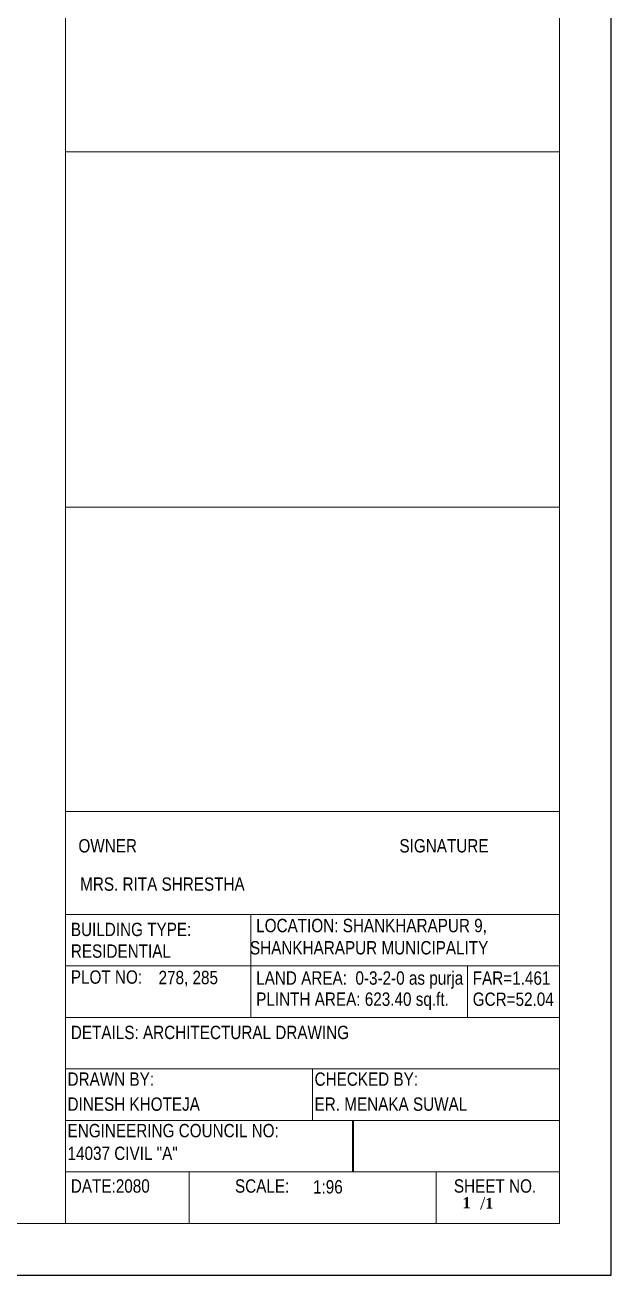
# Model space of a CAD drawing. Header units: inches. Extents: x 58262 to 68316, y -6134 to -3260.
# Drawn here: x 60912 to 61440, y -5508 to -4384 of the extents above; entities that cross this region are included whole.
import ezdxf

# ---------------------------------------------------------------- set-up
doc = ezdxf.new("R2010")
doc.units = ezdxf.units.IN
doc.header["$MEASUREMENT"] = 0
for name, color, linetype, lineweight in [('A-Wall', 250, 'Continuous', 40), ('ELE1', 3, 'Continuous', 9), ('Text', 7, 'Continuous', 9), ('Text 0.200', 122, 'Continuous', 20)]:
    doc.layers.add(name, color=color, linetype=linetype, lineweight=lineweight)
doc.styles.add('ordinary', font='ARIALN.TTF')
doc.styles.get("Standard").update_dxf_attribs({"font": 'times.ttf'})

msp = doc.modelspace()

# ---------------------------------------------------------------- linework, layer by layer
at = {"layer": 'A-Wall', "ltscale": 50}
msp.add_line((61207.39, -5368.72), (61207.39, -5415.03), dxfattribs=at)
at = {"layer": 'Defpoints'}
msp.add_lwpolyline([(61439.74, -3259.7), (58262.14, -3259.7), (58262.14, -5507.67), (61439.74, -5507.67)], close=True, dxfattribs=at)
at = {"layer": 'ELE1'}
for p, q in [((60948.77, -5461.35), (60948.77, -3306.02)), ((61393.43, -4497.6), (60948.77, -4497.6)), ((61393.43, -4817.36), (60948.77, -4817.36))]:
    msp.add_line(p, q, dxfattribs=at)
msp.add_lwpolyline([(58308.46, -3306.02), (61393.43, -3306.02), (61393.43, -5461.35), (58308.46, -5461.35)], close=True, dxfattribs=at)
at = {"layer": 'Text'}
for p, q in [((60948.77, -5090.81), (61393.43, -5090.81)), ((60948.77, -5183.44), (61393.43, -5183.44)), ((61115.6, -5183.44), (61115.6, -5276.08)), ((60948.77, -5229.76), (61393.43, -5229.76)), ((61310.52, -5229.76), (61310.52, -5276.13)), ((60948.77, -5276.08), (61393.43, -5276.08)), ((60948.77, -5322.4), (61393.43, -5322.4)), ((61171.1, -5322.4), (61171.1, -5368.76)), ((60948.77, -5368.72), (61393.43, -5368.72)), ((60948.77, -5415.03), (61393.43, -5415.03)), ((61059.94, -5461.35), (61059.94, -5415.03)), ((61282.26, -5461.35), (61282.26, -5415.03))]:
    msp.add_line(p, q, dxfattribs=at)

# ---------------------------------------------------------------- texts
at = {"insert": (61282.26, -5424.13), "char_height": 6.54232, "width": 86.8429, "attachment_point": 1}
msp.add_mtext('\\A1;{\\fTimes New Roman|b1|i0|c0|p18;\\H1.2367x;\\P\\pi29.76545;\\H0.80859x;    \\fBookman Old Style|b0|i0|c0|p18;\\H1.6907x;/\\fBookman Old Style|b1|i0|c0|p18;\\H0.86414x;1\\fArial|b1|i0|c0|p34;\\H1.2047x; \\H0.8998x;   }', dxfattribs=at)
at = {"layer": 'Text', "style": 'ordinary'}
for s, p in [('OWNER', (60960.33, -5127.74)), ('SIGNATURE', (61249.28, -5127.74)), ('MRS. RITA SHRESTHA', (60961.86, -5162.14)), ('BUILDING TYPE:  ', (60953.5, -5202.92)), ('LOCATION: SHANKHARAPUR 9,', (61120.33, -5199.43)), ('RESIDENTIAL', (60953.5, -5222.42)), ('SHANKHARAPUR MUNICIPALITY', (61114.74, -5219.43)), ('PLOT NO: ', (60953.5, -5245.75)), ('278, 285', (61032.46, -5246.2)), ('LAND AREA:  0-3-2-0 as purja', (61120.33, -5246.62)), ('FAR=1.461', (61315.25, -5246.67)), ('PLINTH AREA: 623.40 sq.ft.', (61120.33, -5265.62)), ('GCR=52.04', (61315.25, -5265.67)), ('DETAILS: ARCHITECTURAL DRAWING ', (60953.5, -5295.55)), ('DRAWN BY:', (60950.55, -5337.51)), ('CHECKED BY: ', (61172.88, -5337.51)), ('DINESH KHOTEJA', (60950.55, -5360.01)), ('ER. MENAKA SUWAL', (61172.88, -5360.01)), ('ENGINEERING COUNCIL NO:', (60950.55, -5383.83)), ('14037 CIVIL "A"', (60950.55, -5404.24)), ('DATE:2080', (60953.5, -5433.64)), ('SCALE:', (61101.27, -5433.64)), ('SHEET NO.', (61298.31, -5433.64))]:
    msp.add_text(s, height=12, dxfattribs=at).set_placement(p)
msp.add_attdef('1:96', (61171.48, -5434.4), 'SCALE', height=12, dxfattribs=at)
at = {"layer": 'Text 0.200', "ltscale": 10, "insert": (61309.75, -5437.72), "char_height": 9.9298, "width": 19.4821, "attachment_point": 2}
msp.add_mtext('{\\fBookman Old Style|b1|i0|c0|p18;1}', dxfattribs=at)

doc.saveas('drawing.dxf')
